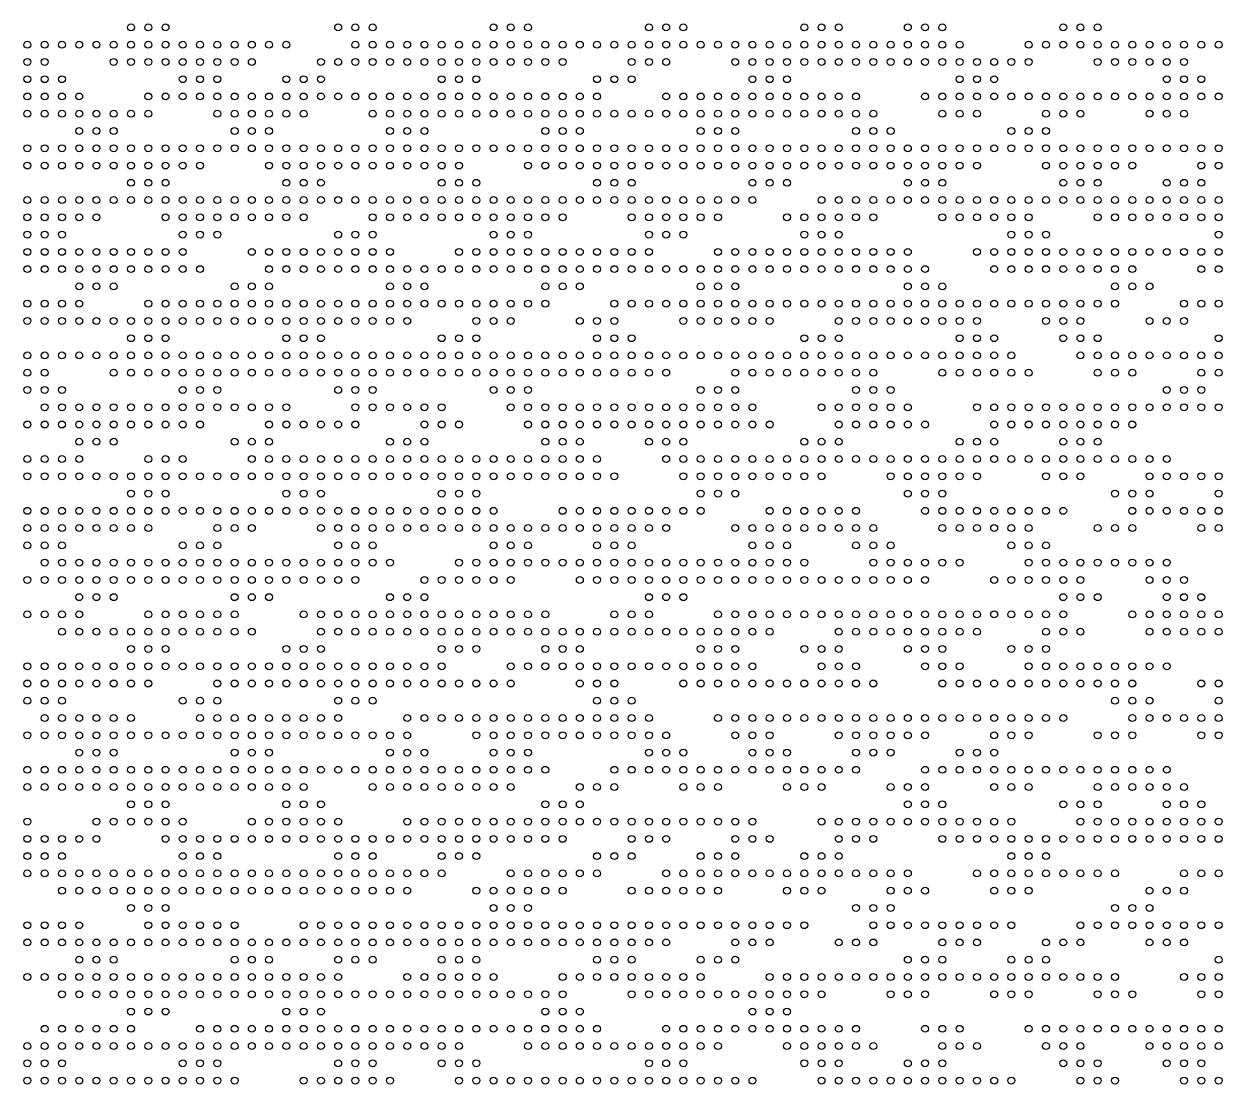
# Model space of a CAD drawing. Header units: millimetres. Extents: x 0 to 280, y 1 to 500.
# Drawn here: x -0.2 to 69.2, y 0.8 to 62.2 of the extents above; entities that cross this region are included whole.
import ezdxf

# ---------------------------------------------------------------- set-up
doc = ezdxf.new("R2010")
doc.units = ezdxf.units.MM
doc.layers.get('0').update_dxf_attribs({"linetype": 'CONTINUOUS'})

msp = doc.modelspace()

# ---------------------------------------------------------------- linework, layer by layer
for centre in [(6, 62), (7, 62), (8, 62), (18, 62), (19, 62), (20, 62), (27, 62), (28, 62), (29, 62), (36, 62), (37, 62), (38, 62), (45, 62), (46, 62), (47, 62), (51, 62), (52, 62), (53, 62), (60, 62), (61, 62), (62, 62), (0, 61), (1, 61), (2, 61), (3, 61), (4, 61), (5, 61), (6, 61), (7, 61), (8, 61), (9, 61), (10, 61), (11, 61), (12, 61), (13, 61), (14, 61), (15, 61), (19, 61), (20, 61), (21, 61), (22, 61), (23, 61), (24, 61), (25, 61), (26, 61), (27, 61), (28, 61), (29, 61), (30, 61), (31, 61), (32, 61), (33, 61), (34, 61), (35, 61), (36, 61), (37, 61), (38, 61), (39, 61), (40, 61), (41, 61), (42, 61), (43, 61), (44, 61), (45, 61), (46, 61), (47, 61), (48, 61), (49, 61), (50, 61), (51, 61), (52, 61), (53, 61), (54, 61), (58, 61), (59, 61), (60, 61), (61, 61), (62, 61), (63, 61), (64, 61), (65, 61), (66, 61), (67, 61), (68, 61), (69, 61), (0, 60), (1, 60), (5, 60), (6, 60), (7, 60), (8, 60), (9, 60), (10, 60), (11, 60), (12, 60), (13, 60), (17, 60), (18, 60), (19, 60), (20, 60), (21, 60), (22, 60), (23, 60), (24, 60), (25, 60), (26, 60), (27, 60), (28, 60), (29, 60), (30, 60), (31, 60), (35, 60), (36, 60), (37, 60), (41, 60), (42, 60), (43, 60), (44, 60), (45, 60), (46, 60), (47, 60), (48, 60), (49, 60), (50, 60), (51, 60), (52, 60), (53, 60), (54, 60), (55, 60), (56, 60), (57, 60), (58, 60), (62, 60), (63, 60), (64, 60), (65, 60), (66, 60), (67, 60), (0, 59), (1, 59), (2, 59), (9, 59), (10, 59), (11, 59), (15, 59), (16, 59), (17, 59), (24, 59), (25, 59), (26, 59), (33, 59), (34, 59), (35, 59), (42, 59), (43, 59), (44, 59), (54, 59), (55, 59), (56, 59), (66, 59), (67, 59), (68, 59), (0, 58), (1, 58), (2, 58), (3, 58), (7, 58), (8, 58), (9, 58), (10, 58), (11, 58), (12, 58), (13, 58), (14, 58), (15, 58), (16, 58), (17, 58), (18, 58), (19, 58), (20, 58), (21, 58), (22, 58), (23, 58), (24, 58), (25, 58), (26, 58), (27, 58), (28, 58), (29, 58), (30, 58), (31, 58), (32, 58), (33, 58), (37, 58), (38, 58), (39, 58), (40, 58), (41, 58), (42, 58), (43, 58), (44, 58), (45, 58), (46, 58), (47, 58), (48, 58), (52, 58), (53, 58), (54, 58), (55, 58), (56, 58), (57, 58), (58, 58), (59, 58), (60, 58), (61, 58), (62, 58), (63, 58), (64, 58), (65, 58), (66, 58), (67, 58), (68, 58), (69, 58), (0, 57), (1, 57), (2, 57), (3, 57), (4, 57), (5, 57), (6, 57), (7, 57), (11, 57), (12, 57), (13, 57), (14, 57), (15, 57), (16, 57), (20, 57), (21, 57), (22, 57), (23, 57), (24, 57), (25, 57), (26, 57), (27, 57), (28, 57), (29, 57), (30, 57), (31, 57), (32, 57), (33, 57), (34, 57), (35, 57), (36, 57), (37, 57), (38, 57), (39, 57), (40, 57), (41, 57), (42, 57), (43, 57), (44, 57), (45, 57), (46, 57), (47, 57), (48, 57), (49, 57), (53, 57), (54, 57), (55, 57), (59, 57), (60, 57), (61, 57), (65, 57), (66, 57), (67, 57), (3, 56), (4, 56), (5, 56), (12, 56), (13, 56), (14, 56), (21, 56), (22, 56), (23, 56), (30, 56), (31, 56), (32, 56), (39, 56), (40, 56), (41, 56), (48, 56), (49, 56), (50, 56), (57, 56), (58, 56), (59, 56), (0, 55), (1, 55), (2, 55), (3, 55), (4, 55), (5, 55), (6, 55), (7, 55), (8, 55), (9, 55), (10, 55), (11, 55), (12, 55), (13, 55), (14, 55), (15, 55), (16, 55), (17, 55), (18, 55), (19, 55), (20, 55), (21, 55), (22, 55), (23, 55), (24, 55), (25, 55), (26, 55), (27, 55), (28, 55), (29, 55), (30, 55), (31, 55), (32, 55), (33, 55), (34, 55), (35, 55), (36, 55), (37, 55), (38, 55), (39, 55), (40, 55), (41, 55), (42, 55), (43, 55), (44, 55), (45, 55), (46, 55), (47, 55), (48, 55), (49, 55), (50, 55), (51, 55), (52, 55), (53, 55), (54, 55), (55, 55), (56, 55), (57, 55), (58, 55), (59, 55), (60, 55), (61, 55), (62, 55), (63, 55), (64, 55), (65, 55), (66, 55), (67, 55), (68, 55), (69, 55), (0, 54), (1, 54), (2, 54), (3, 54), (4, 54), (5, 54), (6, 54), (7, 54), (8, 54), (9, 54), (10, 54), (14, 54), (15, 54), (16, 54), (17, 54), (18, 54), (19, 54), (20, 54), (21, 54), (22, 54), (23, 54), (24, 54), (25, 54), (29, 54), (30, 54), (31, 54), (32, 54), (33, 54), (34, 54), (35, 54), (36, 54), (37, 54), (38, 54), (39, 54), (40, 54), (41, 54), (42, 54), (43, 54), (44, 54), (45, 54), (46, 54), (47, 54), (48, 54), (49, 54), (50, 54), (51, 54), (52, 54), (53, 54), (54, 54), (55, 54), (59, 54), (60, 54), (61, 54), (62, 54), (63, 54), (64, 54), (68, 54), (69, 54), (6, 53), (7, 53), (8, 53), (15, 53), (16, 53), (17, 53), (24, 53), (25, 53), (26, 53), (33, 53), (34, 53), (35, 53), (42, 53), (43, 53), (44, 53), (51, 53), (52, 53), (53, 53), (60, 53), (61, 53), (62, 53), (66, 53), (67, 53), (68, 53), (0, 52), (1, 52), (2, 52), (3, 52), (4, 52), (5, 52), (6, 52), (7, 52), (8, 52), (9, 52), (10, 52), (11, 52), (12, 52), (13, 52), (14, 52), (15, 52), (16, 52), (17, 52), (18, 52), (19, 52), (20, 52), (21, 52), (22, 52), (23, 52), (24, 52), (25, 52), (26, 52), (27, 52), (28, 52), (29, 52), (30, 52), (31, 52), (32, 52), (33, 52), (34, 52), (35, 52), (36, 52), (37, 52), (38, 52), (39, 52), (40, 52), (41, 52), (42, 52), (46, 52), (47, 52), (48, 52), (49, 52), (50, 52), (51, 52), (52, 52), (53, 52), (54, 52), (55, 52), (56, 52), (57, 52), (58, 52), (59, 52), (60, 52), (61, 52), (62, 52), (63, 52), (64, 52), (65, 52), (66, 52), (67, 52), (68, 52), (69, 52), (0, 51), (1, 51), (2, 51), (3, 51), (4, 51), (8, 51), (9, 51), (10, 51), (11, 51), (12, 51), (13, 51), (14, 51), (15, 51), (16, 51), (20, 51), (21, 51), (22, 51), (23, 51), (24, 51), (25, 51), (26, 51), (27, 51), (28, 51), (29, 51), (30, 51), (31, 51), (35, 51), (36, 51), (37, 51), (38, 51), (39, 51), (40, 51), (44, 51), (45, 51), (46, 51), (47, 51), (48, 51), (49, 51), (53, 51), (54, 51), (55, 51), (56, 51), (57, 51), (58, 51), (62, 51), (63, 51), (64, 51), (65, 51), (66, 51), (67, 51), (68, 51), (69, 51), (0, 50), (1, 50), (2, 50), (9, 50), (10, 50), (11, 50), (18, 50), (19, 50), (20, 50), (27, 50), (28, 50), (29, 50), (36, 50), (37, 50), (38, 50), (45, 50), (46, 50), (47, 50), (57, 50), (58, 50), (59, 50), (69, 50), (0, 49), (1, 49), (2, 49), (3, 49), (4, 49), (5, 49), (6, 49), (7, 49), (8, 49), (9, 49), (13, 49), (14, 49), (15, 49), (16, 49), (17, 49), (18, 49), (19, 49), (20, 49), (21, 49), (25, 49), (26, 49), (27, 49), (28, 49), (29, 49), (30, 49), (31, 49), (32, 49), (33, 49), (34, 49), (35, 49), (36, 49), (40, 49), (41, 49), (42, 49), (43, 49), (44, 49), (45, 49), (46, 49), (47, 49), (48, 49), (49, 49), (50, 49), (51, 49), (55, 49), (56, 49), (57, 49), (58, 49), (59, 49), (60, 49), (61, 49), (62, 49), (63, 49), (64, 49), (65, 49), (66, 49), (67, 49), (68, 49), (69, 49), (0, 48), (1, 48), (2, 48), (3, 48), (4, 48), (5, 48), (6, 48), (7, 48), (8, 48), (9, 48), (10, 48), (14, 48), (15, 48), (16, 48), (17, 48), (18, 48), (19, 48), (20, 48), (21, 48), (22, 48), (23, 48), (24, 48), (25, 48), (26, 48), (27, 48), (28, 48), (29, 48), (30, 48), (31, 48), (32, 48), (33, 48), (34, 48), (35, 48), (36, 48), (37, 48), (38, 48), (39, 48), (40, 48), (41, 48), (42, 48), (43, 48), (44, 48), (45, 48), (46, 48), (47, 48), (48, 48), (49, 48), (50, 48), (51, 48), (52, 48), (56, 48), (57, 48), (58, 48), (59, 48), (60, 48), (61, 48), (62, 48), (63, 48), (64, 48), (68, 48), (69, 48), (3, 47), (4, 47), (5, 47), (12, 47), (13, 47), (14, 47), (21, 47), (22, 47), (23, 47), (30, 47), (31, 47), (32, 47), (39, 47), (40, 47), (41, 47), (51, 47), (52, 47), (53, 47), (63, 47), (64, 47), (65, 47), (0, 46), (1, 46), (2, 46), (3, 46), (7, 46), (8, 46), (9, 46), (10, 46), (11, 46), (12, 46), (13, 46), (14, 46), (15, 46), (16, 46), (17, 46), (18, 46), (19, 46), (20, 46), (21, 46), (22, 46), (23, 46), (24, 46), (25, 46), (26, 46), (27, 46), (28, 46), (29, 46), (30, 46), (34, 46), (35, 46), (36, 46), (37, 46), (38, 46), (39, 46), (40, 46), (41, 46), (42, 46), (43, 46), (44, 46), (45, 46), (46, 46), (47, 46), (48, 46), (49, 46), (50, 46), (51, 46), (52, 46), (53, 46), (54, 46), (55, 46), (56, 46), (57, 46), (58, 46), (59, 46), (60, 46), (61, 46), (62, 46), (63, 46), (67, 46), (68, 46), (69, 46), (0, 45), (1, 45), (2, 45), (3, 45), (4, 45), (5, 45), (6, 45), (7, 45), (8, 45), (9, 45), (10, 45), (11, 45), (12, 45), (13, 45), (14, 45), (15, 45), (16, 45), (17, 45), (18, 45), (19, 45), (20, 45), (21, 45), (22, 45), (26, 45), (27, 45), (28, 45), (32, 45), (33, 45), (34, 45), (38, 45), (39, 45), (40, 45), (41, 45), (42, 45), (43, 45), (47, 45), (48, 45), (49, 45), (50, 45), (51, 45), (52, 45), (53, 45), (54, 45), (55, 45), (59, 45), (60, 45), (61, 45), (65, 45), (66, 45), (67, 45), (6, 44), (7, 44), (8, 44), (15, 44), (16, 44), (17, 44), (24, 44), (25, 44), (26, 44), (33, 44), (34, 44), (35, 44), (45, 44), (46, 44), (47, 44), (54, 44), (55, 44), (56, 44), (60, 44), (61, 44), (62, 44), (69, 44), (0, 43), (1, 43), (2, 43), (3, 43), (4, 43), (5, 43), (6, 43), (7, 43), (8, 43), (9, 43), (10, 43), (11, 43), (12, 43), (13, 43), (14, 43), (15, 43), (16, 43), (17, 43), (18, 43), (19, 43), (20, 43), (21, 43), (22, 43), (23, 43), (24, 43), (25, 43), (26, 43), (27, 43), (28, 43), (29, 43), (30, 43), (31, 43), (32, 43), (33, 43), (34, 43), (35, 43), (36, 43), (37, 43), (38, 43), (39, 43), (40, 43), (41, 43), (42, 43), (43, 43), (44, 43), (45, 43), (46, 43), (47, 43), (48, 43), (49, 43), (50, 43), (51, 43), (52, 43), (53, 43), (54, 43), (55, 43), (56, 43), (57, 43), (61, 43), (62, 43), (63, 43), (64, 43), (65, 43), (66, 43), (67, 43), (68, 43), (69, 43), (0, 42), (1, 42), (5, 42), (6, 42), (7, 42), (8, 42), (9, 42), (10, 42), (11, 42), (12, 42), (13, 42), (14, 42), (15, 42), (16, 42), (17, 42), (18, 42), (19, 42), (20, 42), (21, 42), (22, 42), (23, 42), (24, 42), (25, 42), (26, 42), (27, 42), (28, 42), (29, 42), (30, 42), (31, 42), (32, 42), (33, 42), (34, 42), (35, 42), (36, 42), (37, 42), (41, 42), (42, 42), (43, 42), (44, 42), (45, 42), (46, 42), (47, 42), (48, 42), (49, 42), (53, 42), (54, 42), (55, 42), (56, 42), (57, 42), (58, 42), (62, 42), (63, 42), (64, 42), (68, 42), (69, 42), (0, 41), (1, 41), (2, 41), (9, 41), (10, 41), (11, 41), (18, 41), (19, 41), (20, 41), (27, 41), (28, 41), (29, 41), (39, 41), (40, 41), (41, 41), (48, 41), (49, 41), (50, 41), (66, 41), (67, 41), (68, 41), (1, 40), (2, 40), (3, 40), (4, 40), (5, 40), (6, 40), (7, 40), (8, 40), (9, 40), (10, 40), (11, 40), (12, 40), (13, 40), (14, 40), (15, 40), (19, 40), (20, 40), (21, 40), (22, 40), (23, 40), (24, 40), (28, 40), (29, 40), (30, 40), (31, 40), (32, 40), (33, 40), (34, 40), (35, 40), (36, 40), (37, 40), (38, 40), (39, 40), (40, 40), (41, 40), (42, 40), (46, 40), (47, 40), (48, 40), (49, 40), (50, 40), (51, 40), (55, 40), (56, 40), (57, 40), (58, 40), (59, 40), (60, 40), (61, 40), (62, 40), (63, 40), (64, 40), (65, 40), (66, 40), (67, 40), (68, 40), (69, 40), (0, 39), (1, 39), (2, 39), (3, 39), (4, 39), (5, 39), (6, 39), (7, 39), (8, 39), (9, 39), (10, 39), (14, 39), (15, 39), (16, 39), (17, 39), (18, 39), (19, 39), (23, 39), (24, 39), (25, 39), (29, 39), (30, 39), (31, 39), (32, 39), (33, 39), (34, 39), (35, 39), (36, 39), (37, 39), (38, 39), (39, 39), (40, 39), (41, 39), (42, 39), (43, 39), (47, 39), (48, 39), (49, 39), (50, 39), (51, 39), (52, 39), (56, 39), (57, 39), (58, 39), (59, 39), (60, 39), (61, 39), (62, 39), (63, 39), (64, 39), (3, 38), (4, 38), (5, 38), (12, 38), (13, 38), (14, 38), (21, 38), (22, 38), (23, 38), (30, 38), (31, 38), (32, 38), (36, 38), (37, 38), (38, 38), (45, 38), (46, 38), (47, 38), (54, 38), (55, 38), (56, 38), (60, 38), (61, 38), (62, 38), (0, 37), (1, 37), (2, 37), (3, 37), (7, 37), (8, 37), (9, 37), (13, 37), (14, 37), (15, 37), (16, 37), (17, 37), (18, 37), (19, 37), (20, 37), (21, 37), (22, 37), (23, 37), (24, 37), (25, 37), (26, 37), (27, 37), (28, 37), (29, 37), (30, 37), (31, 37), (32, 37), (33, 37), (37, 37), (38, 37), (39, 37), (40, 37), (41, 37), (42, 37), (43, 37), (44, 37), (45, 37), (46, 37), (47, 37), (48, 37), (49, 37), (50, 37), (51, 37), (52, 37), (53, 37), (54, 37), (55, 37), (56, 37), (57, 37), (58, 37), (59, 37), (60, 37), (61, 37), (62, 37), (63, 37), (64, 37), (65, 37), (66, 37), (0, 36), (1, 36), (2, 36), (3, 36), (4, 36), (5, 36), (6, 36), (7, 36), (8, 36), (9, 36), (10, 36), (11, 36), (12, 36), (13, 36), (14, 36), (15, 36), (16, 36), (17, 36), (18, 36), (19, 36), (20, 36), (21, 36), (22, 36), (23, 36), (24, 36), (25, 36), (26, 36), (27, 36), (28, 36), (29, 36), (30, 36), (31, 36), (32, 36), (33, 36), (34, 36), (38, 36), (39, 36), (40, 36), (41, 36), (42, 36), (43, 36), (44, 36), (45, 36), (46, 36), (50, 36), (51, 36), (52, 36), (53, 36), (54, 36), (55, 36), (59, 36), (60, 36), (61, 36), (65, 36), (66, 36), (67, 36), (68, 36), (69, 36), (6, 35), (7, 35), (8, 35), (15, 35), (16, 35), (17, 35), (24, 35), (25, 35), (26, 35), (39, 35), (40, 35), (41, 35), (51, 35), (52, 35), (53, 35), (63, 35), (64, 35), (65, 35), (69, 35), (0, 34), (1, 34), (2, 34), (3, 34), (4, 34), (5, 34), (6, 34), (7, 34), (8, 34), (9, 34), (10, 34), (11, 34), (12, 34), (13, 34), (14, 34), (15, 34), (16, 34), (17, 34), (18, 34), (19, 34), (20, 34), (21, 34), (22, 34), (23, 34), (24, 34), (25, 34), (26, 34), (27, 34), (31, 34), (32, 34), (33, 34), (34, 34), (35, 34), (36, 34), (37, 34), (38, 34), (39, 34), (43, 34), (44, 34), (45, 34), (46, 34), (47, 34), (48, 34), (52, 34), (53, 34), (54, 34), (55, 34), (56, 34), (57, 34), (58, 34), (59, 34), (60, 34), (64, 34), (65, 34), (66, 34), (67, 34), (68, 34), (69, 34), (0, 33), (1, 33), (2, 33), (3, 33), (4, 33), (5, 33), (6, 33), (7, 33), (11, 33), (12, 33), (13, 33), (17, 33), (18, 33), (19, 33), (20, 33), (21, 33), (22, 33), (23, 33), (24, 33), (25, 33), (26, 33), (27, 33), (28, 33), (29, 33), (30, 33), (31, 33), (32, 33), (33, 33), (34, 33), (35, 33), (36, 33), (37, 33), (41, 33), (42, 33), (43, 33), (44, 33), (45, 33), (46, 33), (47, 33), (48, 33), (49, 33), (53, 33), (54, 33), (55, 33), (56, 33), (57, 33), (58, 33), (62, 33), (63, 33), (64, 33), (68, 33), (69, 33), (0, 32), (1, 32), (2, 32), (9, 32), (10, 32), (11, 32), (18, 32), (19, 32), (20, 32), (27, 32), (28, 32), (29, 32), (33, 32), (34, 32), (35, 32), (42, 32), (43, 32), (44, 32), (48, 32), (49, 32), (50, 32), (57, 32), (58, 32), (59, 32), (1, 31), (2, 31), (3, 31), (4, 31), (5, 31), (6, 31), (7, 31), (8, 31), (9, 31), (10, 31), (11, 31), (12, 31), (13, 31), (14, 31), (15, 31), (16, 31), (17, 31), (18, 31), (19, 31), (20, 31), (21, 31), (25, 31), (26, 31), (27, 31), (28, 31), (29, 31), (30, 31), (31, 31), (32, 31), (33, 31), (34, 31), (35, 31), (36, 31), (37, 31), (38, 31), (39, 31), (40, 31), (41, 31), (42, 31), (43, 31), (44, 31), (45, 31), (49, 31), (50, 31), (51, 31), (52, 31), (53, 31), (54, 31), (58, 31), (59, 31), (60, 31), (61, 31), (62, 31), (63, 31), (64, 31), (65, 31), (66, 31), (0, 30), (1, 30), (2, 30), (3, 30), (4, 30), (5, 30), (6, 30), (7, 30), (8, 30), (9, 30), (10, 30), (11, 30), (12, 30), (13, 30), (14, 30), (15, 30), (16, 30), (17, 30), (18, 30), (19, 30), (23, 30), (24, 30), (25, 30), (26, 30), (27, 30), (28, 30), (32, 30), (33, 30), (34, 30), (35, 30), (36, 30), (37, 30), (38, 30), (39, 30), (40, 30), (41, 30), (42, 30), (43, 30), (44, 30), (45, 30), (46, 30), (47, 30), (48, 30), (49, 30), (50, 30), (51, 30), (52, 30), (56, 30), (57, 30), (58, 30), (59, 30), (60, 30), (61, 30), (65, 30), (66, 30), (67, 30), (3, 29), (4, 29), (5, 29), (12, 29), (13, 29), (14, 29), (21, 29), (22, 29), (23, 29), (36, 29), (37, 29), (38, 29), (60, 29), (61, 29), (62, 29), (66, 29), (67, 29), (68, 29), (0, 28), (1, 28), (2, 28), (3, 28), (7, 28), (8, 28), (9, 28), (10, 28), (11, 28), (12, 28), (16, 28), (17, 28), (18, 28), (19, 28), (20, 28), (21, 28), (22, 28), (23, 28), (24, 28), (25, 28), (26, 28), (27, 28), (28, 28), (29, 28), (30, 28), (34, 28), (35, 28), (36, 28), (40, 28), (41, 28), (42, 28), (43, 28), (44, 28), (45, 28), (46, 28), (47, 28), (48, 28), (49, 28), (50, 28), (51, 28), (52, 28), (53, 28), (54, 28), (55, 28), (56, 28), (57, 28), (58, 28), (59, 28), (60, 28), (64, 28), (65, 28), (66, 28), (67, 28), (68, 28), (69, 28), (2, 27), (3, 27), (4, 27), (5, 27), (6, 27), (7, 27), (8, 27), (9, 27), (10, 27), (11, 27), (12, 27), (13, 27), (17, 27), (18, 27), (19, 27), (20, 27), (21, 27), (22, 27), (23, 27), (24, 27), (25, 27), (26, 27), (27, 27), (28, 27), (29, 27), (30, 27), (31, 27), (32, 27), (33, 27), (34, 27), (35, 27), (36, 27), (37, 27), (38, 27), (39, 27), (40, 27), (41, 27), (42, 27), (43, 27), (47, 27), (48, 27), (49, 27), (50, 27), (51, 27), (52, 27), (53, 27), (54, 27), (55, 27), (59, 27), (60, 27), (61, 27), (65, 27), (66, 27), (67, 27), (68, 27), (69, 27), (6, 26), (7, 26), (8, 26), (15, 26), (16, 26), (17, 26), (24, 26), (25, 26), (26, 26), (30, 26), (31, 26), (32, 26), (39, 26), (40, 26), (41, 26), (45, 26), (46, 26), (47, 26), (51, 26), (52, 26), (53, 26), (57, 26), (58, 26), (59, 26), (0, 25), (1, 25), (2, 25), (3, 25), (4, 25), (5, 25), (6, 25), (7, 25), (8, 25), (9, 25), (10, 25), (11, 25), (12, 25), (13, 25), (14, 25), (15, 25), (16, 25), (17, 25), (18, 25), (19, 25), (20, 25), (21, 25), (22, 25), (23, 25), (24, 25), (28, 25), (29, 25), (30, 25), (31, 25), (32, 25), (33, 25), (34, 25), (35, 25), (36, 25), (37, 25), (38, 25), (39, 25), (40, 25), (41, 25), (42, 25), (46, 25), (47, 25), (48, 25), (52, 25), (53, 25), (54, 25), (58, 25), (59, 25), (60, 25), (61, 25), (62, 25), (63, 25), (64, 25), (65, 25), (66, 25), (0, 24), (1, 24), (2, 24), (3, 24), (4, 24), (5, 24), (6, 24), (7, 24), (11, 24), (12, 24), (13, 24), (14, 24), (15, 24), (16, 24), (17, 24), (18, 24), (19, 24), (20, 24), (21, 24), (22, 24), (23, 24), (24, 24), (25, 24), (26, 24), (27, 24), (28, 24), (32, 24), (33, 24), (34, 24), (38, 24), (39, 24), (40, 24), (41, 24), (42, 24), (43, 24), (44, 24), (45, 24), (46, 24), (47, 24), (48, 24), (49, 24), (53, 24), (54, 24), (55, 24), (56, 24), (57, 24), (58, 24), (59, 24), (60, 24), (61, 24), (62, 24), (63, 24), (64, 24), (68, 24), (69, 24), (0, 23), (1, 23), (2, 23), (9, 23), (10, 23), (11, 23), (18, 23), (19, 23), (20, 23), (33, 23), (34, 23), (35, 23), (63, 23), (64, 23), (65, 23), (69, 23), (1, 22), (2, 22), (3, 22), (4, 22), (5, 22), (6, 22), (10, 22), (11, 22), (12, 22), (13, 22), (14, 22), (15, 22), (16, 22), (17, 22), (18, 22), (22, 22), (23, 22), (24, 22), (25, 22), (26, 22), (27, 22), (28, 22), (29, 22), (30, 22), (31, 22), (32, 22), (33, 22), (34, 22), (35, 22), (36, 22), (40, 22), (41, 22), (42, 22), (43, 22), (44, 22), (45, 22), (46, 22), (47, 22), (48, 22), (49, 22), (50, 22), (51, 22), (52, 22), (53, 22), (54, 22), (55, 22), (56, 22), (57, 22), (58, 22), (59, 22), (60, 22), (64, 22), (65, 22), (66, 22), (67, 22), (68, 22), (69, 22), (0, 21), (1, 21), (2, 21), (3, 21), (4, 21), (5, 21), (6, 21), (7, 21), (8, 21), (9, 21), (10, 21), (11, 21), (12, 21), (13, 21), (14, 21), (15, 21), (16, 21), (17, 21), (18, 21), (19, 21), (20, 21), (21, 21), (22, 21), (26, 21), (27, 21), (28, 21), (29, 21), (30, 21), (31, 21), (32, 21), (33, 21), (34, 21), (35, 21), (36, 21), (37, 21), (41, 21), (42, 21), (43, 21), (47, 21), (48, 21), (49, 21), (50, 21), (51, 21), (52, 21), (56, 21), (57, 21), (58, 21), (62, 21), (63, 21), (64, 21), (68, 21), (69, 21), (3, 20), (4, 20), (5, 20), (12, 20), (13, 20), (14, 20), (21, 20), (22, 20), (23, 20), (27, 20), (28, 20), (29, 20), (36, 20), (37, 20), (38, 20), (42, 20), (43, 20), (44, 20), (48, 20), (49, 20), (50, 20), (54, 20), (55, 20), (56, 20), (0, 19), (1, 19), (2, 19), (3, 19), (4, 19), (5, 19), (6, 19), (7, 19), (8, 19), (9, 19), (10, 19), (11, 19), (12, 19), (13, 19), (14, 19), (15, 19), (16, 19), (17, 19), (18, 19), (19, 19), (20, 19), (21, 19), (22, 19), (23, 19), (24, 19), (25, 19), (26, 19), (27, 19), (28, 19), (29, 19), (30, 19), (34, 19), (35, 19), (36, 19), (37, 19), (38, 19), (39, 19), (40, 19), (41, 19), (42, 19), (43, 19), (44, 19), (45, 19), (46, 19), (47, 19), (48, 19), (52, 19), (53, 19), (54, 19), (55, 19), (56, 19), (57, 19), (58, 19), (59, 19), (60, 19), (61, 19), (62, 19), (63, 19), (64, 19), (65, 19), (66, 19), (0, 18), (1, 18), (2, 18), (3, 18), (4, 18), (5, 18), (6, 18), (7, 18), (8, 18), (9, 18), (10, 18), (11, 18), (12, 18), (13, 18), (14, 18), (15, 18), (16, 18), (20, 18), (21, 18), (22, 18), (23, 18), (24, 18), (25, 18), (26, 18), (27, 18), (28, 18), (32, 18), (33, 18), (34, 18), (38, 18), (39, 18), (40, 18), (44, 18), (45, 18), (46, 18), (50, 18), (51, 18), (52, 18), (56, 18), (57, 18), (58, 18), (62, 18), (63, 18), (64, 18), (65, 18), (66, 18), (67, 18), (6, 17), (7, 17), (8, 17), (15, 17), (16, 17), (17, 17), (30, 17), (31, 17), (32, 17), (51, 17), (52, 17), (53, 17), (60, 17), (61, 17), (62, 17), (66, 17), (67, 17), (68, 17), (0, 16), (4, 16), (5, 16), (6, 16), (7, 16), (8, 16), (9, 16), (13, 16), (14, 16), (15, 16), (16, 16), (17, 16), (18, 16), (22, 16), (23, 16), (24, 16), (25, 16), (26, 16), (27, 16), (28, 16), (29, 16), (30, 16), (31, 16), (32, 16), (33, 16), (34, 16), (35, 16), (36, 16), (37, 16), (38, 16), (39, 16), (40, 16), (41, 16), (42, 16), (46, 16), (47, 16), (48, 16), (49, 16), (50, 16), (51, 16), (52, 16), (53, 16), (54, 16), (55, 16), (56, 16), (57, 16), (61, 16), (62, 16), (63, 16), (64, 16), (65, 16), (66, 16), (67, 16), (68, 16), (69, 16), (0, 15), (1, 15), (2, 15), (3, 15), (4, 15), (8, 15), (9, 15), (10, 15), (11, 15), (12, 15), (13, 15), (14, 15), (15, 15), (16, 15), (17, 15), (18, 15), (19, 15), (20, 15), (21, 15), (22, 15), (23, 15), (24, 15), (25, 15), (26, 15), (27, 15), (28, 15), (29, 15), (30, 15), (31, 15), (35, 15), (36, 15), (37, 15), (41, 15), (42, 15), (43, 15), (47, 15), (48, 15), (49, 15), (53, 15), (54, 15), (55, 15), (56, 15), (57, 15), (58, 15), (59, 15), (60, 15), (61, 15), (62, 15), (63, 15), (64, 15), (65, 15), (66, 15), (67, 15), (68, 15), (69, 15), (0, 14), (1, 14), (2, 14), (9, 14), (10, 14), (11, 14), (18, 14), (19, 14), (20, 14), (24, 14), (25, 14), (26, 14), (33, 14), (34, 14), (35, 14), (39, 14), (40, 14), (41, 14), (45, 14), (46, 14), (47, 14), (57, 14), (58, 14), (59, 14), (0, 13), (1, 13), (2, 13), (3, 13), (4, 13), (5, 13), (6, 13), (7, 13), (8, 13), (9, 13), (10, 13), (11, 13), (12, 13), (13, 13), (14, 13), (15, 13), (16, 13), (17, 13), (18, 13), (19, 13), (20, 13), (21, 13), (22, 13), (23, 13), (24, 13), (28, 13), (29, 13), (30, 13), (31, 13), (32, 13), (33, 13), (37, 13), (38, 13), (39, 13), (40, 13), (41, 13), (42, 13), (43, 13), (44, 13), (45, 13), (46, 13), (47, 13), (48, 13), (49, 13), (50, 13), (51, 13), (55, 13), (56, 13), (57, 13), (58, 13), (59, 13), (60, 13), (61, 13), (62, 13), (63, 13), (67, 13), (68, 13), (69, 13), (2, 12), (3, 12), (4, 12), (5, 12), (6, 12), (7, 12), (8, 12), (9, 12), (10, 12), (11, 12), (12, 12), (13, 12), (14, 12), (15, 12), (16, 12), (17, 12), (18, 12), (19, 12), (20, 12), (21, 12), (22, 12), (26, 12), (27, 12), (28, 12), (29, 12), (30, 12), (31, 12), (35, 12), (36, 12), (37, 12), (38, 12), (39, 12), (40, 12), (44, 12), (45, 12), (46, 12), (50, 12), (51, 12), (52, 12), (56, 12), (57, 12), (58, 12), (65, 12), (66, 12), (67, 12), (6, 11), (7, 11), (8, 11), (27, 11), (28, 11), (29, 11), (48, 11), (49, 11), (50, 11), (63, 11), (64, 11), (65, 11), (0, 10), (1, 10), (2, 10), (3, 10), (7, 10), (8, 10), (9, 10), (10, 10), (11, 10), (12, 10), (16, 10), (17, 10), (18, 10), (19, 10), (20, 10), (21, 10), (22, 10), (23, 10), (24, 10), (25, 10), (26, 10), (27, 10), (28, 10), (29, 10), (30, 10), (31, 10), (32, 10), (33, 10), (34, 10), (35, 10), (36, 10), (37, 10), (38, 10), (39, 10), (40, 10), (41, 10), (42, 10), (43, 10), (44, 10), (45, 10), (49, 10), (50, 10), (51, 10), (52, 10), (53, 10), (54, 10), (55, 10), (56, 10), (57, 10), (61, 10), (62, 10), (63, 10), (64, 10), (65, 10), (66, 10), (67, 10), (68, 10), (69, 10), (0, 9), (1, 9), (2, 9), (3, 9), (4, 9), (5, 9), (6, 9), (7, 9), (8, 9), (9, 9), (10, 9), (11, 9), (12, 9), (13, 9), (14, 9), (15, 9), (16, 9), (17, 9), (18, 9), (19, 9), (20, 9), (21, 9), (22, 9), (23, 9), (24, 9), (25, 9), (26, 9), (27, 9), (28, 9), (29, 9), (30, 9), (31, 9), (32, 9), (33, 9), (34, 9), (35, 9), (36, 9), (37, 9), (41, 9), (42, 9), (43, 9), (47, 9), (48, 9), (49, 9), (53, 9), (54, 9), (55, 9), (59, 9), (60, 9), (61, 9), (65, 9), (66, 9), (67, 9), (3, 8), (4, 8), (5, 8), (12, 8), (13, 8), (14, 8), (18, 8), (19, 8), (20, 8), (24, 8), (25, 8), (26, 8), (33, 8), (34, 8), (35, 8), (39, 8), (40, 8), (41, 8), (51, 8), (52, 8), (53, 8), (57, 8), (58, 8), (59, 8), (69, 8), (0, 7), (1, 7), (2, 7), (3, 7), (4, 7), (5, 7), (6, 7), (7, 7), (8, 7), (9, 7), (10, 7), (11, 7), (12, 7), (13, 7), (14, 7), (15, 7), (16, 7), (17, 7), (18, 7), (22, 7), (23, 7), (24, 7), (25, 7), (26, 7), (27, 7), (31, 7), (32, 7), (33, 7), (34, 7), (35, 7), (36, 7), (37, 7), (38, 7), (39, 7), (43, 7), (44, 7), (45, 7), (46, 7), (47, 7), (48, 7), (49, 7), (50, 7), (51, 7), (52, 7), (53, 7), (54, 7), (55, 7), (56, 7), (57, 7), (58, 7), (59, 7), (60, 7), (61, 7), (62, 7), (63, 7), (67, 7), (68, 7), (69, 7), (2, 6), (3, 6), (4, 6), (5, 6), (6, 6), (7, 6), (8, 6), (9, 6), (10, 6), (11, 6), (12, 6), (13, 6), (14, 6), (15, 6), (16, 6), (17, 6), (18, 6), (19, 6), (20, 6), (21, 6), (22, 6), (23, 6), (24, 6), (25, 6), (26, 6), (27, 6), (28, 6), (29, 6), (30, 6), (31, 6), (35, 6), (36, 6), (37, 6), (38, 6), (39, 6), (40, 6), (41, 6), (42, 6), (43, 6), (44, 6), (45, 6), (46, 6), (50, 6), (51, 6), (52, 6), (56, 6), (57, 6), (58, 6), (62, 6), (63, 6), (64, 6), (68, 6), (69, 6), (6, 5), (7, 5), (8, 5), (15, 5), (16, 5), (17, 5), (30, 5), (31, 5), (32, 5), (42, 5), (43, 5), (44, 5), (1, 4), (2, 4), (3, 4), (4, 4), (5, 4), (6, 4), (10, 4), (11, 4), (12, 4), (13, 4), (14, 4), (15, 4), (16, 4), (17, 4), (18, 4), (19, 4), (20, 4), (21, 4), (22, 4), (23, 4), (24, 4), (25, 4), (26, 4), (27, 4), (28, 4), (29, 4), (30, 4), (31, 4), (32, 4), (33, 4), (37, 4), (38, 4), (39, 4), (40, 4), (41, 4), (42, 4), (43, 4), (44, 4), (45, 4), (46, 4), (47, 4), (48, 4), (52, 4), (53, 4), (54, 4), (58, 4), (59, 4), (60, 4), (61, 4), (62, 4), (63, 4), (64, 4), (65, 4), (66, 4), (67, 4), (68, 4), (69, 4), (0, 3), (1, 3), (2, 3), (3, 3), (4, 3), (5, 3), (6, 3), (7, 3), (8, 3), (9, 3), (10, 3), (11, 3), (12, 3), (13, 3), (14, 3), (15, 3), (16, 3), (17, 3), (18, 3), (19, 3), (20, 3), (21, 3), (22, 3), (23, 3), (24, 3), (25, 3), (29, 3), (30, 3), (31, 3), (32, 3), (33, 3), (34, 3), (35, 3), (36, 3), (37, 3), (38, 3), (39, 3), (40, 3), (44, 3), (45, 3), (46, 3), (47, 3), (48, 3), (49, 3), (53, 3), (54, 3), (55, 3), (59, 3), (60, 3), (61, 3), (65, 3), (66, 3), (67, 3), (68, 3), (69, 3), (0, 2), (1, 2), (2, 2), (9, 2), (10, 2), (11, 2), (18, 2), (19, 2), (20, 2), (24, 2), (25, 2), (26, 2), (36, 2), (37, 2), (38, 2), (45, 2), (46, 2), (47, 2), (51, 2), (52, 2), (53, 2), (60, 2), (61, 2), (62, 2), (66, 2), (67, 2), (68, 2), (0, 1), (1, 1), (2, 1), (3, 1), (4, 1), (5, 1), (6, 1), (7, 1), (8, 1), (9, 1), (10, 1), (11, 1), (12, 1), (16, 1), (17, 1), (18, 1), (19, 1), (20, 1), (21, 1), (25, 1), (26, 1), (27, 1), (28, 1), (29, 1), (30, 1), (31, 1), (32, 1), (33, 1), (34, 1), (35, 1), (36, 1), (37, 1), (38, 1), (39, 1), (40, 1), (41, 1), (42, 1), (46, 1), (47, 1), (48, 1), (49, 1), (50, 1), (51, 1), (52, 1), (53, 1), (54, 1), (55, 1), (56, 1), (57, 1), (61, 1), (62, 1), (63, 1), (67, 1), (68, 1), (69, 1)]:
    msp.add_circle(centre, 0.2)

doc.saveas('drawing.dxf')
